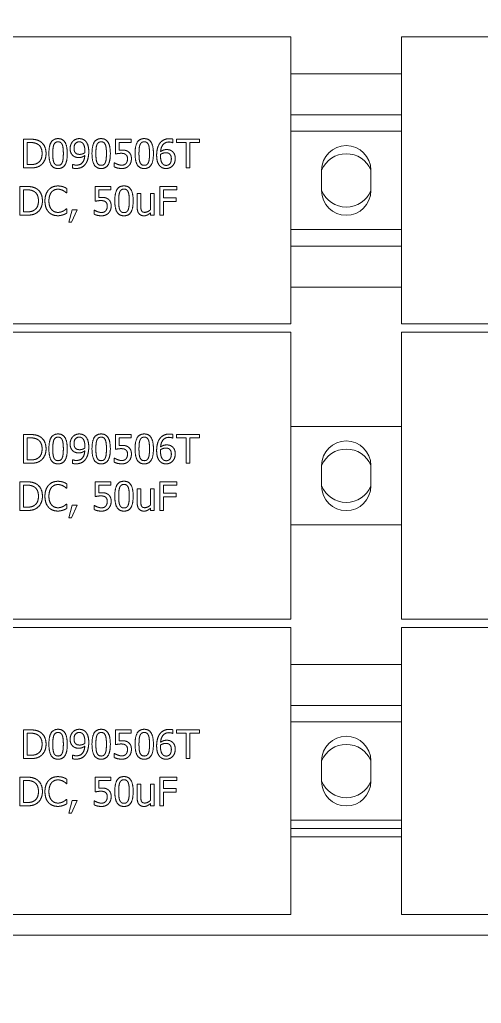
# Model space of a CAD drawing. Header units: millimetres. Extents: x 0 to 5940, y 0 to 4200.
# Drawn here: x 3356.8 to 3413.1, y 2965.2 to 3085.1 of the extents above; entities that cross this region are included whole.
import ezdxf

# ---------------------------------------------------------------- set-up
doc = ezdxf.new("R2010")
doc.units = ezdxf.units.MM
doc.header["$LTSCALE"] = 10
doc.layers.add('가시적인 것(ISO)', color=3, linetype='Continuous', lineweight=5, true_color=0x00ff00)
doc.layers.add('해치(ISO)', color=7, linetype='Continuous', lineweight=5)

msp = doc.modelspace()

# ---------------------------------------------------------------- hatches: boundary and pattern name
at = {"layer": '해치(ISO)'}
h = msp.add_hatch(dxfattribs=at)
h.set_pattern_fill('ANSI31', color=256, scale=254, angle=75.00018, style=0)
h.set_pattern_definition([(120.0002, (0, 0), (-27.49626, -15.87508), [])])
edge = h.paths.add_edge_path()
edge.add_line((3698.305, 3517.714), (3725.805, 3517.714))
edge.add_ellipse((3725.805, 3513.214), major_axis=(0, 4.5), ratio=1, start_angle=270, end_angle=360, ccw=False)
edge.add_line((3730.305, 3513.214), (3730.305, 3485.714))
edge.add_ellipse((3733.305, 3485.714), major_axis=(-3, 0), ratio=1, start_angle=0, end_angle=90)
edge.add_line((3733.305, 3482.714), (3735.305, 3482.714))
edge.add_line((3735.305, 3482.714), (3735.305, 3522.714))
edge.add_line((3735.305, 3522.714), (3695.305, 3522.714))
edge.add_line((3695.305, 3522.714), (3695.305, 3520.714))
edge.add_ellipse((3698.305, 3520.714), major_axis=(-3, 0), ratio=1, start_angle=0, end_angle=90)
edge = h.paths.add_edge_path()
edge.add_line((2939.905, 3482.714), (2941.905, 3482.714))
edge.add_ellipse((2941.905, 3485.714), major_axis=(0, -3), ratio=1, start_angle=0, end_angle=90)
edge.add_line((2944.905, 3485.714), (2944.905, 3513.214))
edge.add_ellipse((2949.405, 3513.214), major_axis=(-4.5, 0), ratio=1, start_angle=270, end_angle=360, ccw=False)
edge.add_line((2949.405, 3517.714), (2976.905, 3517.714))
edge.add_ellipse((2976.905, 3520.714), major_axis=(0, -3), ratio=1, start_angle=0, end_angle=90)
edge.add_line((2979.905, 3520.714), (2979.905, 3522.714))
edge.add_line((2979.905, 3522.714), (2939.905, 3522.714))
edge.add_line((2939.905, 3522.714), (2939.905, 3482.714))
edge = h.paths.add_edge_path()
edge.add_line((2939.905, 2817.314), (2939.905, 2777.314))
edge.add_line((2939.905, 2777.314), (2979.905, 2777.314))
edge.add_line((2979.905, 2777.314), (2979.905, 2779.314))
edge.add_ellipse((2976.905, 2779.314), major_axis=(3, 0), ratio=1, start_angle=0, end_angle=90)
edge.add_line((2976.905, 2782.314), (2949.143, 2782.314))
edge.add_ellipse((2949.143, 2786.814), major_axis=(0, -4.5), ratio=1, start_angle=269.50889, end_angle=360, ccw=False)
edge.add_line((2944.644, 2786.853), (2944.879, 2814.289))
edge.add_ellipse((2941.879, 2814.314), major_axis=(3, -0.026), ratio=1, start_angle=0, end_angle=90.49111)
edge.add_line((2941.879, 2817.314), (2939.905, 2817.314))
edge = h.paths.add_edge_path()
edge.add_line((3730.331, 2814.289), (3730.566, 2786.853))
edge.add_ellipse((3726.066, 2786.814), major_axis=(4.5, 0.039), ratio=1, start_angle=269.50889, end_angle=360, ccw=False)
edge.add_line((3726.066, 2782.314), (3698.305, 2782.314))
edge.add_ellipse((3698.305, 2779.314), major_axis=(0, 3), ratio=1, start_angle=0, end_angle=90)
edge.add_line((3695.305, 2779.314), (3695.305, 2777.314))
edge.add_line((3695.305, 2777.314), (3735.305, 2777.314))
edge.add_line((3735.305, 2777.314), (3735.305, 2817.314))
edge.add_line((3735.305, 2817.314), (3733.331, 2817.314))
edge.add_ellipse((3733.331, 2814.314), major_axis=(0, 3), ratio=1, start_angle=0, end_angle=90.49111)

# ---------------------------------------------------------------- linework, layer by layer
at = {"layer": '가시적인 것(ISO)'}
for p, q in [((3389.855, 3083.014), (3332.355, 3083.014)), ((3389.855, 3048.014), (3389.855, 3083.014)), ((3460.855, 3083.014), (3403.355, 3083.014)), ((3403.355, 3083.014), (3403.355, 3048.014)), ((3389.855, 3078.514), (3403.355, 3078.514)), ((3389.855, 3073.514), (3403.355, 3073.514)), ((3389.855, 3071.514), (3403.355, 3071.514)), ((3357.248, 3070.536), (3358.045, 3070.536)), ((3357.248, 3067.036), (3357.248, 3070.536)), ((3358.068, 3070.133), (3357.713, 3070.133)), ((3357.713, 3070.133), (3357.713, 3067.439)), ((3368.474, 3070.536), (3370.394, 3070.536)), ((3368.474, 3068.732), (3368.474, 3070.536)), ((3368.925, 3070.125), (3368.925, 3069.192)), ((3370.394, 3070.125), (3368.925, 3070.125)), ((3370.394, 3070.536), (3370.394, 3070.125)), ((3375.454, 3070.102), (3375.435, 3070.102)), ((3375.454, 3070.553), (3375.454, 3070.102)), ((3375.914, 3070.536), (3378.727, 3070.536)), ((3375.914, 3070.122), (3375.914, 3070.536)), ((3377.088, 3070.122), (3375.914, 3070.122)), ((3377.088, 3067.036), (3377.088, 3070.122)), ((3377.553, 3070.122), (3377.553, 3067.036)), ((3378.727, 3070.122), (3377.553, 3070.122)), ((3378.727, 3070.536), (3378.727, 3070.122)), ((3357.713, 3067.439), (3358.068, 3067.439)), ((3363.247, 3067.467), (3363.27, 3067.467)), ((3363.247, 3067.016), (3363.247, 3067.467)), ((3368.33, 3067.657), (3368.364, 3067.657)), ((3368.33, 3067.161), (3368.33, 3067.657)), ((3358.054, 3067.036), (3357.248, 3067.036)), ((3377.553, 3067.036), (3377.088, 3067.036)), ((3393.605, 3064.264), (3393.605, 3066.764)), ((3399.605, 3066.764), (3399.605, 3064.264)), ((3356.806, 3064.774), (3357.603, 3064.774)), ((3356.806, 3061.274), (3356.806, 3064.774)), ((3366.004, 3064.774), (3367.924, 3064.774)), ((3366.004, 3062.97), (3366.004, 3064.774)), ((3367.924, 3064.774), (3367.924, 3064.362)), ((3373.858, 3064.774), (3375.951, 3064.774)), ((3373.858, 3061.274), (3373.858, 3064.774)), ((3375.951, 3064.774), (3375.951, 3064.359)), ((3357.625, 3064.371), (3357.271, 3064.371)), ((3357.271, 3064.371), (3357.271, 3061.676)), ((3362.526, 3063.979), (3362.49, 3063.979)), ((3362.526, 3064.541), (3362.526, 3063.979)), ((3366.455, 3064.362), (3366.455, 3063.429)), ((3367.924, 3064.362), (3366.455, 3064.362)), ((3371.12, 3063.9), (3371.563, 3063.9)), ((3371.12, 3062.195), (3371.12, 3063.9)), ((3371.563, 3063.9), (3371.563, 3062.402)), ((3372.74, 3063.9), (3373.182, 3063.9)), ((3372.74, 3061.937), (3372.74, 3063.9)), ((3373.182, 3063.9), (3373.182, 3061.274)), ((3374.323, 3064.359), (3374.323, 3063.372)), ((3375.951, 3064.359), (3374.323, 3064.359)), ((3374.323, 3063.372), (3375.883, 3063.372)), ((3374.323, 3062.958), (3374.323, 3061.274)), ((3375.883, 3062.958), (3374.323, 3062.958)), ((3375.883, 3063.372), (3375.883, 3062.958)), ((3357.611, 3061.274), (3356.806, 3061.274)), ((3357.271, 3061.676), (3357.625, 3061.676)), ((3362.492, 3062.068), (3362.526, 3062.068)), ((3362.526, 3062.068), (3362.526, 3061.512)), ((3362.779, 3060.403), (3363.193, 3061.943)), ((3363.78, 3061.943), (3363.122, 3060.403)), ((3363.193, 3061.943), (3363.78, 3061.943)), ((3365.859, 3061.895), (3365.893, 3061.895)), ((3365.859, 3061.398), (3365.859, 3061.895)), ((3372.74, 3061.274), (3372.74, 3061.563)), ((3373.182, 3061.274), (3372.74, 3061.274)), ((3374.323, 3061.274), (3373.858, 3061.274)), ((3363.122, 3060.403), (3362.779, 3060.403)), ((3403.355, 3059.514), (3389.855, 3059.514)), ((3403.355, 3057.514), (3389.855, 3057.514)), ((3403.355, 3052.514), (3389.855, 3052.514)), ((3332.355, 3048.014), (3389.855, 3048.014)), ((3403.355, 3048.014), (3460.855, 3048.014)), ((3389.855, 3047.014), (3332.355, 3047.014)), ((3389.855, 3012.014), (3389.855, 3047.014)), ((3460.855, 3047.014), (3403.355, 3047.014)), ((3403.355, 3047.014), (3403.355, 3012.014)), ((3389.855, 3035.514), (3403.355, 3035.514)), ((3357.248, 3034.536), (3358.045, 3034.536)), ((3357.248, 3031.036), (3357.248, 3034.536)), ((3358.068, 3034.133), (3357.713, 3034.133)), ((3357.713, 3034.133), (3357.713, 3031.439)), ((3368.474, 3034.536), (3370.394, 3034.536)), ((3368.474, 3032.732), (3368.474, 3034.536)), ((3368.925, 3034.125), (3368.925, 3033.192)), ((3370.394, 3034.125), (3368.925, 3034.125)), ((3370.394, 3034.536), (3370.394, 3034.125)), ((3375.454, 3034.102), (3375.435, 3034.102)), ((3375.454, 3034.553), (3375.454, 3034.102)), ((3375.914, 3034.536), (3378.727, 3034.536)), ((3375.914, 3034.122), (3375.914, 3034.536)), ((3377.088, 3034.122), (3375.914, 3034.122)), ((3377.088, 3031.036), (3377.088, 3034.122)), ((3377.553, 3034.122), (3377.553, 3031.036)), ((3378.727, 3034.122), (3377.553, 3034.122)), ((3378.727, 3034.536), (3378.727, 3034.122)), ((3357.713, 3031.439), (3358.068, 3031.439)), ((3363.247, 3031.467), (3363.27, 3031.467)), ((3363.247, 3031.016), (3363.247, 3031.467)), ((3368.33, 3031.657), (3368.364, 3031.657)), ((3368.33, 3031.161), (3368.33, 3031.657)), ((3358.054, 3031.036), (3357.248, 3031.036)), ((3377.553, 3031.036), (3377.088, 3031.036)), ((3393.605, 3028.264), (3393.605, 3030.764)), ((3399.605, 3030.764), (3399.605, 3028.264)), ((3356.806, 3028.774), (3357.603, 3028.774)), ((3356.806, 3025.274), (3356.806, 3028.774)), ((3366.004, 3028.774), (3367.924, 3028.774)), ((3366.004, 3026.97), (3366.004, 3028.774)), ((3367.924, 3028.774), (3367.924, 3028.362)), ((3373.858, 3028.774), (3375.951, 3028.774)), ((3373.858, 3025.274), (3373.858, 3028.774)), ((3375.951, 3028.774), (3375.951, 3028.359)), ((3357.625, 3028.371), (3357.271, 3028.371)), ((3357.271, 3028.371), (3357.271, 3025.676)), ((3362.526, 3027.979), (3362.49, 3027.979)), ((3362.526, 3028.541), (3362.526, 3027.979)), ((3366.455, 3028.362), (3366.455, 3027.429)), ((3367.924, 3028.362), (3366.455, 3028.362)), ((3371.12, 3027.9), (3371.563, 3027.9)), ((3371.12, 3026.195), (3371.12, 3027.9)), ((3371.563, 3027.9), (3371.563, 3026.402)), ((3372.74, 3027.9), (3373.182, 3027.9)), ((3372.74, 3025.937), (3372.74, 3027.9)), ((3373.182, 3027.9), (3373.182, 3025.274)), ((3374.323, 3028.359), (3374.323, 3027.372)), ((3375.951, 3028.359), (3374.323, 3028.359)), ((3374.323, 3027.372), (3375.883, 3027.372)), ((3374.323, 3026.958), (3374.323, 3025.274)), ((3375.883, 3026.958), (3374.323, 3026.958)), ((3375.883, 3027.372), (3375.883, 3026.958)), ((3357.611, 3025.274), (3356.806, 3025.274)), ((3357.271, 3025.676), (3357.625, 3025.676)), ((3362.492, 3026.068), (3362.526, 3026.068)), ((3362.526, 3026.068), (3362.526, 3025.512)), ((3362.779, 3024.403), (3363.193, 3025.943)), ((3363.78, 3025.943), (3363.122, 3024.403)), ((3363.193, 3025.943), (3363.78, 3025.943)), ((3365.859, 3025.895), (3365.893, 3025.895)), ((3365.859, 3025.398), (3365.859, 3025.895)), ((3372.74, 3025.274), (3372.74, 3025.563)), ((3373.182, 3025.274), (3372.74, 3025.274)), ((3374.323, 3025.274), (3373.858, 3025.274)), ((3363.122, 3024.403), (3362.779, 3024.403)), ((3403.355, 3023.514), (3389.855, 3023.514)), ((3332.355, 3012.014), (3389.855, 3012.014)), ((3403.355, 3012.014), (3460.855, 3012.014)), ((3389.855, 3011.014), (3332.355, 3011.014)), ((3389.855, 2976.014), (3389.855, 3011.014)), ((3460.855, 3011.014), (3403.355, 3011.014)), ((3403.355, 3011.014), (3403.355, 2976.014)), ((3389.855, 3006.514), (3403.355, 3006.514)), ((3389.855, 3001.514), (3403.355, 3001.514)), ((3389.855, 2999.514), (3403.355, 2999.514)), ((3357.248, 2998.536), (3358.045, 2998.536)), ((3357.248, 2995.036), (3357.248, 2998.536)), ((3358.068, 2998.133), (3357.713, 2998.133)), ((3357.713, 2998.133), (3357.713, 2995.439)), ((3368.474, 2998.536), (3370.394, 2998.536)), ((3368.474, 2996.732), (3368.474, 2998.536)), ((3368.925, 2998.125), (3368.925, 2997.192)), ((3370.394, 2998.125), (3368.925, 2998.125)), ((3370.394, 2998.536), (3370.394, 2998.125)), ((3375.454, 2998.102), (3375.435, 2998.102)), ((3375.454, 2998.553), (3375.454, 2998.102)), ((3375.914, 2998.536), (3378.727, 2998.536)), ((3375.914, 2998.122), (3375.914, 2998.536)), ((3377.088, 2998.122), (3375.914, 2998.122)), ((3377.088, 2995.036), (3377.088, 2998.122)), ((3377.553, 2998.122), (3377.553, 2995.036)), ((3378.727, 2998.122), (3377.553, 2998.122)), ((3378.727, 2998.536), (3378.727, 2998.122)), ((3357.713, 2995.439), (3358.068, 2995.439)), ((3363.247, 2995.467), (3363.27, 2995.467)), ((3363.247, 2995.016), (3363.247, 2995.467)), ((3368.33, 2995.657), (3368.364, 2995.657)), ((3368.33, 2995.161), (3368.33, 2995.657)), ((3358.054, 2995.036), (3357.248, 2995.036)), ((3377.553, 2995.036), (3377.088, 2995.036)), ((3393.605, 2992.264), (3393.605, 2994.764)), ((3399.605, 2994.764), (3399.605, 2992.264)), ((3356.806, 2992.774), (3357.603, 2992.774)), ((3356.806, 2989.274), (3356.806, 2992.774)), ((3366.004, 2992.774), (3367.924, 2992.774)), ((3366.004, 2990.97), (3366.004, 2992.774)), ((3367.924, 2992.774), (3367.924, 2992.362)), ((3373.858, 2992.774), (3375.951, 2992.774)), ((3373.858, 2989.274), (3373.858, 2992.774)), ((3375.951, 2992.774), (3375.951, 2992.359)), ((3357.625, 2992.371), (3357.271, 2992.371)), ((3357.271, 2992.371), (3357.271, 2989.676)), ((3362.526, 2991.979), (3362.49, 2991.979)), ((3362.526, 2992.541), (3362.526, 2991.979)), ((3366.455, 2992.362), (3366.455, 2991.429)), ((3367.924, 2992.362), (3366.455, 2992.362)), ((3371.12, 2991.9), (3371.563, 2991.9)), ((3371.12, 2990.195), (3371.12, 2991.9)), ((3371.563, 2991.9), (3371.563, 2990.402)), ((3372.74, 2991.9), (3373.182, 2991.9)), ((3372.74, 2989.937), (3372.74, 2991.9)), ((3373.182, 2991.9), (3373.182, 2989.274)), ((3374.323, 2992.359), (3374.323, 2991.372)), ((3375.951, 2992.359), (3374.323, 2992.359)), ((3374.323, 2991.372), (3375.883, 2991.372)), ((3374.323, 2990.958), (3374.323, 2989.274)), ((3375.883, 2990.958), (3374.323, 2990.958)), ((3375.883, 2991.372), (3375.883, 2990.958)), ((3357.611, 2989.274), (3356.806, 2989.274)), ((3357.271, 2989.676), (3357.625, 2989.676)), ((3362.492, 2990.068), (3362.526, 2990.068)), ((3362.526, 2990.068), (3362.526, 2989.512)), ((3362.779, 2988.403), (3363.193, 2989.943)), ((3363.78, 2989.943), (3363.122, 2988.403)), ((3363.193, 2989.943), (3363.78, 2989.943)), ((3365.859, 2989.895), (3365.893, 2989.895)), ((3365.859, 2989.398), (3365.859, 2989.895)), ((3372.74, 2989.274), (3372.74, 2989.563)), ((3373.182, 2989.274), (3372.74, 2989.274)), ((3374.323, 2989.274), (3373.858, 2989.274)), ((3363.122, 2988.403), (3362.779, 2988.403)), ((3403.355, 2987.514), (3389.855, 2987.514)), ((3403.355, 2986.514), (3389.855, 2986.514)), ((3403.355, 2985.514), (3389.855, 2985.514)), ((3332.355, 2976.014), (3389.855, 2976.014)), ((3403.355, 2976.014), (3460.855, 2976.014)), ((3143.105, 2973.514), (3508.105, 2973.514))]:
    msp.add_line(p, q, dxfattribs=at)
for centre, radius, start, end in [((3396.605, 3066.764), 3, 0, 180), ((3396.605, 3065.514), 3.25, 22.61986, 157.38014), ((3396.605, 3065.514), 3.25, 202.61986, 337.38014), ((3396.605, 3064.264), 3, 180, 0), ((3396.605, 3030.764), 3, 0, 180), ((3396.605, 3029.514), 3.25, 22.61986, 157.38014), ((3396.605, 3029.514), 3.25, 202.61986, 337.38014), ((3396.605, 3028.264), 3, 180, 0), ((3396.605, 2994.764), 3, 0, 180), ((3396.605, 2993.514), 3.25, 22.61986, 157.38014), ((3396.605, 2993.514), 3.25, 202.61986, 337.38014), ((3396.605, 2992.264), 3, 180, 0)]:
    msp.add_arc(centre, radius, start, end, dxfattribs=at)
for points in [[(3358.045, 3070.536), (3358.539, 3070.536), (3359.1, 3070.389), (3359.299, 3070.258)], [(3358.992, 3069.924), (3358.805, 3070.034), (3358.383, 3070.133), (3358.068, 3070.133)], [(3359.523, 3068.789), (3359.523, 3069.192), (3359.256, 3069.762), (3358.992, 3069.924)], [(3359.299, 3070.258), (3359.636, 3070.034), (3360.008, 3069.294), (3360.008, 3068.783)], [(3360.354, 3068.783), (3360.354, 3069.731), (3360.901, 3070.607), (3361.474, 3070.607)], [(3360.952, 3069.85), (3360.881, 3069.671), (3360.83, 3069.127), (3360.83, 3068.783)], [(3361.474, 3070.219), (3361.279, 3070.219), (3361.026, 3070.034), (3360.952, 3069.85)], [(3361.474, 3070.607), (3362.05, 3070.607), (3362.592, 3069.699), (3362.592, 3068.786)], [(3361.988, 3069.855), (3361.917, 3070.034), (3361.67, 3070.219), (3361.474, 3070.219)], [(3362.115, 3068.786), (3362.115, 3069.146), (3362.058, 3069.677), (3361.988, 3069.855)], [(3362.943, 3069.399), (3362.943, 3069.668), (3363.119, 3070.116), (3363.272, 3070.278)], [(3363.272, 3070.278), (3363.417, 3070.434), (3363.84, 3070.607), (3364.055, 3070.607)], [(3364.052, 3070.224), (3363.763, 3070.224), (3363.42, 3069.81), (3363.42, 3069.419)], [(3364.492, 3070.026), (3364.39, 3070.139), (3364.177, 3070.224), (3364.052, 3070.224)], [(3364.055, 3070.607), (3364.296, 3070.607), (3364.688, 3070.445), (3364.832, 3070.292)], [(3364.739, 3069.101), (3364.739, 3069.456), (3364.608, 3069.904), (3364.492, 3070.026)], [(3364.832, 3070.292), (3365.014, 3070.099), (3365.212, 3069.475), (3365.212, 3068.996)], [(3365.607, 3068.783), (3365.607, 3069.731), (3366.154, 3070.607), (3366.727, 3070.607)], [(3366.205, 3069.85), (3366.134, 3069.671), (3366.083, 3069.127), (3366.083, 3068.783)], [(3366.727, 3070.219), (3366.531, 3070.219), (3366.279, 3070.034), (3366.205, 3069.85)], [(3366.727, 3070.607), (3367.303, 3070.607), (3367.845, 3069.699), (3367.845, 3068.786)], [(3367.24, 3069.855), (3367.17, 3070.034), (3366.923, 3070.219), (3366.727, 3070.219)], [(3367.368, 3068.786), (3367.368, 3069.146), (3367.311, 3069.677), (3367.24, 3069.855)], [(3370.86, 3068.783), (3370.86, 3069.731), (3371.407, 3070.607), (3371.98, 3070.607)], [(3371.458, 3069.85), (3371.387, 3069.671), (3371.336, 3069.127), (3371.336, 3068.783)], [(3371.98, 3070.219), (3371.784, 3070.219), (3371.532, 3070.034), (3371.458, 3069.85)], [(3371.98, 3070.607), (3372.556, 3070.607), (3373.097, 3069.699), (3373.097, 3068.786)], [(3372.493, 3069.855), (3372.422, 3070.034), (3372.176, 3070.219), (3371.98, 3070.219)], [(3372.621, 3068.786), (3372.621, 3069.146), (3372.564, 3069.677), (3372.493, 3069.855)], [(3373.489, 3068.573), (3373.489, 3069.03), (3373.676, 3069.765), (3373.872, 3070.037)], [(3373.872, 3070.037), (3374.062, 3070.304), (3374.663, 3070.601), (3375.057, 3070.601)], [(3374.995, 3070.196), (3374.558, 3070.196), (3374.022, 3069.606), (3373.971, 3069.027)], [(3375.435, 3070.102), (3375.369, 3070.136), (3375.131, 3070.196), (3374.995, 3070.196)], [(3375.057, 3070.601), (3375.174, 3070.601), (3375.378, 3070.579), (3375.454, 3070.553)], [(3359.035, 3067.671), (3359.279, 3067.836), (3359.523, 3068.381), (3359.523, 3068.789)], [(3360.008, 3068.783), (3360.008, 3068.304), (3359.619, 3067.533), (3359.293, 3067.317)], [(3361.474, 3066.962), (3360.896, 3066.962), (3360.354, 3067.862), (3360.354, 3068.783)], [(3360.83, 3068.783), (3360.83, 3068.415), (3360.876, 3067.921), (3360.949, 3067.728)], [(3362.592, 3068.786), (3362.592, 3067.845), (3362.044, 3066.962), (3361.474, 3066.962)], [(3361.99, 3067.72), (3362.058, 3067.893), (3362.115, 3068.426), (3362.115, 3068.786)], [(3363.323, 3068.505), (3363.136, 3068.65), (3362.943, 3069.09), (3362.943, 3069.399)], [(3363.999, 3068.298), (3363.806, 3068.298), (3363.485, 3068.383), (3363.323, 3068.505)], [(3363.42, 3069.419), (3363.42, 3069.197), (3363.533, 3068.911), (3363.658, 3068.809)], [(3363.658, 3068.809), (3363.749, 3068.735), (3363.973, 3068.687), (3364.103, 3068.687)], [(3363.706, 3067.374), (3364.166, 3067.374), (3364.691, 3067.981), (3364.727, 3068.542)], [(3364.727, 3068.542), (3364.54, 3068.415), (3364.2, 3068.298), (3363.999, 3068.298)], [(3364.103, 3068.687), (3364.254, 3068.687), (3364.6, 3068.792), (3364.73, 3068.88)], [(3364.73, 3068.88), (3364.733, 3068.914), (3364.739, 3069.03), (3364.739, 3069.101)], [(3365.212, 3068.996), (3365.212, 3068.562), (3365.017, 3067.785), (3364.827, 3067.527)], [(3366.727, 3066.962), (3366.148, 3066.962), (3365.607, 3067.862), (3365.607, 3068.783)], [(3366.083, 3068.783), (3366.083, 3068.415), (3366.129, 3067.921), (3366.202, 3067.728)], [(3367.845, 3068.786), (3367.845, 3067.845), (3367.297, 3066.962), (3366.727, 3066.962)], [(3367.243, 3067.72), (3367.311, 3067.893), (3367.368, 3068.426), (3367.368, 3068.786)], [(3369.166, 3068.817), (3368.973, 3068.817), (3368.59, 3068.758), (3368.474, 3068.732)], [(3368.925, 3069.192), (3369.01, 3069.203), (3369.175, 3069.212), (3369.243, 3069.212)], [(3369.739, 3068.656), (3369.64, 3068.744), (3369.345, 3068.817), (3369.166, 3068.817)], [(3369.243, 3069.212), (3369.512, 3069.212), (3369.884, 3069.124), (3370.054, 3068.993)], [(3369.938, 3068.151), (3369.938, 3068.338), (3369.836, 3068.576), (3369.739, 3068.656)], [(3370.054, 3068.993), (3370.227, 3068.863), (3370.414, 3068.466), (3370.414, 3068.148)], [(3371.98, 3066.962), (3371.401, 3066.962), (3370.86, 3067.862), (3370.86, 3068.783)], [(3371.336, 3068.783), (3371.336, 3068.415), (3371.381, 3067.921), (3371.455, 3067.728)], [(3373.097, 3068.786), (3373.097, 3067.845), (3372.55, 3066.962), (3371.98, 3066.962)], [(3372.496, 3067.72), (3372.564, 3067.893), (3372.621, 3068.426), (3372.621, 3068.786)], [(3373.875, 3067.28), (3373.693, 3067.47), (3373.489, 3068.108), (3373.489, 3068.573)], [(3373.971, 3068.69), (3373.968, 3068.639), (3373.962, 3068.542), (3373.962, 3068.469)], [(3373.962, 3068.469), (3373.962, 3068.105), (3374.104, 3067.66), (3374.212, 3067.544)], [(3373.971, 3069.027), (3374.138, 3069.144), (3374.49, 3069.271), (3374.7, 3069.271)], [(3374.595, 3068.883), (3374.43, 3068.883), (3374.121, 3068.783), (3373.971, 3068.69)], [(3375.043, 3068.761), (3374.949, 3068.834), (3374.717, 3068.883), (3374.595, 3068.883)], [(3374.7, 3069.271), (3374.904, 3069.271), (3375.21, 3069.189), (3375.378, 3069.064)], [(3375.281, 3068.151), (3375.281, 3068.366), (3375.168, 3068.659), (3375.043, 3068.761)], [(3375.378, 3069.064), (3375.571, 3068.919), (3375.758, 3068.471), (3375.758, 3068.171)], [(3359.293, 3067.317), (3359.026, 3067.15), (3358.479, 3067.036), (3358.054, 3067.036)], [(3358.068, 3067.439), (3358.377, 3067.439), (3358.845, 3067.538), (3359.035, 3067.671)], [(3360.949, 3067.728), (3361.018, 3067.547), (3361.27, 3067.351), (3361.474, 3067.351)], [(3361.474, 3067.351), (3361.667, 3067.351), (3361.92, 3067.535), (3361.99, 3067.72)], [(3363.27, 3067.467), (3363.329, 3067.433), (3363.579, 3067.374), (3363.706, 3067.374)], [(3364.827, 3067.527), (3364.625, 3067.255), (3364.058, 3066.968), (3363.644, 3066.968)], [(3366.202, 3067.728), (3366.27, 3067.547), (3366.523, 3067.351), (3366.727, 3067.351)], [(3366.727, 3067.351), (3366.92, 3067.351), (3367.172, 3067.535), (3367.243, 3067.72)], [(3369.246, 3066.962), (3368.996, 3066.962), (3368.508, 3067.073), (3368.33, 3067.161)], [(3368.364, 3067.657), (3368.417, 3067.618), (3368.619, 3067.516), (3368.741, 3067.47)], [(3368.741, 3067.47), (3368.88, 3067.422), (3369.11, 3067.368), (3369.254, 3067.368)], [(3370.105, 3067.306), (3369.958, 3067.147), (3369.518, 3066.962), (3369.246, 3066.962)], [(3369.254, 3067.368), (3369.396, 3067.368), (3369.663, 3067.47), (3369.759, 3067.581)], [(3369.759, 3067.581), (3369.847, 3067.686), (3369.938, 3067.964), (3369.938, 3068.151)], [(3370.414, 3068.148), (3370.414, 3067.896), (3370.253, 3067.464), (3370.105, 3067.306)], [(3371.455, 3067.728), (3371.523, 3067.547), (3371.776, 3067.351), (3371.98, 3067.351)], [(3371.98, 3067.351), (3372.173, 3067.351), (3372.425, 3067.535), (3372.496, 3067.72)], [(3374.646, 3066.962), (3374.411, 3066.962), (3374.022, 3067.121), (3373.875, 3067.28)], [(3374.212, 3067.544), (3374.311, 3067.433), (3374.527, 3067.345), (3374.649, 3067.345)], [(3375.429, 3067.291), (3375.273, 3067.13), (3374.881, 3066.962), (3374.646, 3066.962)], [(3374.649, 3067.345), (3374.932, 3067.345), (3375.281, 3067.748), (3375.281, 3068.151)], [(3375.758, 3068.171), (3375.758, 3067.901), (3375.579, 3067.445), (3375.429, 3067.291)], [(3363.644, 3066.968), (3363.55, 3066.968), (3363.338, 3066.988), (3363.247, 3067.016)], [(3357.603, 3064.774), (3358.096, 3064.774), (3358.658, 3064.626), (3358.856, 3064.496)], [(3360.308, 3064.354), (3360.518, 3064.589), (3361.091, 3064.836), (3361.446, 3064.836)], [(3361.446, 3064.836), (3361.622, 3064.836), (3361.931, 3064.785), (3362.061, 3064.745)], [(3362.061, 3064.745), (3362.175, 3064.708), (3362.41, 3064.603), (3362.526, 3064.541)], [(3368.389, 3063.021), (3368.389, 3063.968), (3368.937, 3064.844), (3369.509, 3064.844)], [(3369.509, 3064.844), (3370.085, 3064.844), (3370.627, 3063.937), (3370.627, 3063.024)], [(3358.55, 3064.161), (3358.363, 3064.271), (3357.94, 3064.371), (3357.625, 3064.371)], [(3359.08, 3063.026), (3359.08, 3063.429), (3358.814, 3063.999), (3358.55, 3064.161)], [(3358.856, 3064.496), (3359.194, 3064.271), (3359.565, 3063.531), (3359.565, 3063.021)], [(3359.872, 3063.021), (3359.872, 3063.46), (3360.096, 3064.113), (3360.308, 3064.354)], [(3360.669, 3064.079), (3360.521, 3063.9), (3360.357, 3063.358), (3360.357, 3063.021)], [(3361.443, 3064.439), (3361.219, 3064.439), (3360.819, 3064.254), (3360.669, 3064.079)], [(3362.095, 3064.271), (3361.962, 3064.345), (3361.647, 3064.439), (3361.443, 3064.439)], [(3362.49, 3063.979), (3362.427, 3064.036), (3362.234, 3064.195), (3362.095, 3064.271)], [(3368.988, 3064.087), (3368.917, 3063.908), (3368.866, 3063.364), (3368.866, 3063.021)], [(3369.509, 3064.456), (3369.314, 3064.456), (3369.061, 3064.271), (3368.988, 3064.087)], [(3370.023, 3064.093), (3369.952, 3064.271), (3369.705, 3064.456), (3369.509, 3064.456)], [(3370.15, 3063.024), (3370.15, 3063.384), (3370.094, 3063.914), (3370.023, 3064.093)], [(3358.593, 3061.909), (3358.836, 3062.073), (3359.08, 3062.618), (3359.08, 3063.026)], [(3359.565, 3063.021), (3359.565, 3062.541), (3359.177, 3061.77), (3358.851, 3061.554)], [(3360.311, 3061.671), (3360.101, 3061.897), (3359.872, 3062.578), (3359.872, 3063.021)], [(3360.357, 3063.021), (3360.357, 3062.66), (3360.53, 3062.141), (3360.68, 3061.963)], [(3366.696, 3063.055), (3366.503, 3063.055), (3366.12, 3062.995), (3366.004, 3062.97)], [(3366.455, 3063.429), (3366.54, 3063.44), (3366.704, 3063.449), (3366.772, 3063.449)], [(3367.269, 3062.893), (3367.17, 3062.981), (3366.875, 3063.055), (3366.696, 3063.055)], [(3366.772, 3063.449), (3367.042, 3063.449), (3367.413, 3063.361), (3367.584, 3063.231)], [(3367.467, 3062.388), (3367.467, 3062.575), (3367.365, 3062.814), (3367.269, 3062.893)], [(3367.289, 3061.818), (3367.377, 3061.923), (3367.467, 3062.201), (3367.467, 3062.388)], [(3367.584, 3063.231), (3367.757, 3063.1), (3367.944, 3062.703), (3367.944, 3062.385)], [(3367.944, 3062.385), (3367.944, 3062.133), (3367.782, 3061.702), (3367.635, 3061.543)], [(3369.509, 3061.2), (3368.931, 3061.2), (3368.389, 3062.099), (3368.389, 3063.021)], [(3368.866, 3063.021), (3368.866, 3062.652), (3368.911, 3062.158), (3368.985, 3061.966)], [(3370.627, 3063.024), (3370.627, 3062.082), (3370.08, 3061.2), (3369.509, 3061.2)], [(3370.026, 3061.957), (3370.094, 3062.13), (3370.15, 3062.663), (3370.15, 3063.024)], [(3371.563, 3062.402), (3371.563, 3062.192), (3371.594, 3061.917), (3371.648, 3061.815)], [(3358.851, 3061.554), (3358.584, 3061.387), (3358.037, 3061.274), (3357.611, 3061.274)], [(3357.625, 3061.676), (3357.934, 3061.676), (3358.402, 3061.776), (3358.593, 3061.909)], [(3361.437, 3061.211), (3361.097, 3061.211), (3360.521, 3061.441), (3360.311, 3061.671)], [(3360.68, 3061.963), (3360.828, 3061.79), (3361.222, 3061.614), (3361.443, 3061.614)], [(3362.061, 3061.313), (3361.908, 3061.262), (3361.647, 3061.211), (3361.437, 3061.211)], [(3361.443, 3061.614), (3361.644, 3061.614), (3361.988, 3061.713), (3362.121, 3061.787)], [(3362.526, 3061.512), (3362.41, 3061.458), (3362.206, 3061.359), (3362.061, 3061.313)], [(3362.121, 3061.787), (3362.249, 3061.861), (3362.439, 3062.014), (3362.492, 3062.068)], [(3366.775, 3061.2), (3366.526, 3061.2), (3366.038, 3061.31), (3365.859, 3061.398)], [(3365.893, 3061.895), (3365.947, 3061.855), (3366.148, 3061.753), (3366.27, 3061.707)], [(3366.27, 3061.707), (3366.409, 3061.659), (3366.639, 3061.605), (3366.784, 3061.605)], [(3367.635, 3061.543), (3367.487, 3061.384), (3367.048, 3061.2), (3366.775, 3061.2)], [(3366.784, 3061.605), (3366.926, 3061.605), (3367.192, 3061.707), (3367.289, 3061.818)], [(3368.985, 3061.966), (3369.053, 3061.784), (3369.305, 3061.588), (3369.509, 3061.588)], [(3369.509, 3061.588), (3369.702, 3061.588), (3369.955, 3061.773), (3370.026, 3061.957)], [(3371.359, 3061.435), (3371.245, 3061.557), (3371.12, 3061.929), (3371.12, 3062.195)], [(3371.943, 3061.2), (3371.773, 3061.2), (3371.469, 3061.313), (3371.359, 3061.435)], [(3371.648, 3061.815), (3371.702, 3061.713), (3371.886, 3061.62), (3372.059, 3061.62)], [(3372.74, 3061.563), (3372.536, 3061.384), (3372.17, 3061.2), (3371.943, 3061.2)], [(3372.059, 3061.62), (3372.221, 3061.62), (3372.587, 3061.804), (3372.74, 3061.937)], [(3358.045, 3034.536), (3358.539, 3034.536), (3359.1, 3034.389), (3359.299, 3034.258)], [(3358.992, 3033.924), (3358.805, 3034.034), (3358.383, 3034.133), (3358.068, 3034.133)], [(3359.523, 3032.789), (3359.523, 3033.192), (3359.256, 3033.762), (3358.992, 3033.924)], [(3359.299, 3034.258), (3359.636, 3034.034), (3360.008, 3033.294), (3360.008, 3032.783)], [(3360.354, 3032.783), (3360.354, 3033.731), (3360.901, 3034.607), (3361.474, 3034.607)], [(3360.952, 3033.85), (3360.881, 3033.671), (3360.83, 3033.127), (3360.83, 3032.783)], [(3361.474, 3034.219), (3361.279, 3034.219), (3361.026, 3034.034), (3360.952, 3033.85)], [(3361.474, 3034.607), (3362.05, 3034.607), (3362.592, 3033.699), (3362.592, 3032.786)], [(3361.988, 3033.855), (3361.917, 3034.034), (3361.67, 3034.219), (3361.474, 3034.219)], [(3362.115, 3032.786), (3362.115, 3033.146), (3362.058, 3033.677), (3361.988, 3033.855)], [(3362.943, 3033.399), (3362.943, 3033.668), (3363.119, 3034.116), (3363.272, 3034.278)], [(3363.272, 3034.278), (3363.417, 3034.434), (3363.84, 3034.607), (3364.055, 3034.607)], [(3364.052, 3034.224), (3363.763, 3034.224), (3363.42, 3033.81), (3363.42, 3033.419)], [(3364.492, 3034.026), (3364.39, 3034.139), (3364.177, 3034.224), (3364.052, 3034.224)], [(3364.055, 3034.607), (3364.296, 3034.607), (3364.688, 3034.445), (3364.832, 3034.292)], [(3364.739, 3033.101), (3364.739, 3033.456), (3364.608, 3033.904), (3364.492, 3034.026)], [(3364.832, 3034.292), (3365.014, 3034.099), (3365.212, 3033.475), (3365.212, 3032.996)], [(3365.607, 3032.783), (3365.607, 3033.731), (3366.154, 3034.607), (3366.727, 3034.607)], [(3366.205, 3033.85), (3366.134, 3033.671), (3366.083, 3033.127), (3366.083, 3032.783)], [(3366.727, 3034.219), (3366.531, 3034.219), (3366.279, 3034.034), (3366.205, 3033.85)], [(3366.727, 3034.607), (3367.303, 3034.607), (3367.845, 3033.699), (3367.845, 3032.786)], [(3367.24, 3033.855), (3367.17, 3034.034), (3366.923, 3034.219), (3366.727, 3034.219)], [(3367.368, 3032.786), (3367.368, 3033.146), (3367.311, 3033.677), (3367.24, 3033.855)], [(3370.86, 3032.783), (3370.86, 3033.731), (3371.407, 3034.607), (3371.98, 3034.607)], [(3371.458, 3033.85), (3371.387, 3033.671), (3371.336, 3033.127), (3371.336, 3032.783)], [(3371.98, 3034.219), (3371.784, 3034.219), (3371.532, 3034.034), (3371.458, 3033.85)], [(3371.98, 3034.607), (3372.556, 3034.607), (3373.097, 3033.699), (3373.097, 3032.786)], [(3372.493, 3033.855), (3372.422, 3034.034), (3372.176, 3034.219), (3371.98, 3034.219)], [(3372.621, 3032.786), (3372.621, 3033.146), (3372.564, 3033.677), (3372.493, 3033.855)], [(3373.489, 3032.573), (3373.489, 3033.03), (3373.676, 3033.765), (3373.872, 3034.037)], [(3373.872, 3034.037), (3374.062, 3034.304), (3374.663, 3034.601), (3375.057, 3034.601)], [(3374.995, 3034.196), (3374.558, 3034.196), (3374.022, 3033.606), (3373.971, 3033.027)], [(3375.435, 3034.102), (3375.369, 3034.136), (3375.131, 3034.196), (3374.995, 3034.196)], [(3375.057, 3034.601), (3375.174, 3034.601), (3375.378, 3034.579), (3375.454, 3034.553)], [(3359.035, 3031.671), (3359.279, 3031.836), (3359.523, 3032.381), (3359.523, 3032.789)], [(3360.008, 3032.783), (3360.008, 3032.304), (3359.619, 3031.533), (3359.293, 3031.317)], [(3361.474, 3030.962), (3360.896, 3030.962), (3360.354, 3031.862), (3360.354, 3032.783)], [(3360.83, 3032.783), (3360.83, 3032.415), (3360.876, 3031.921), (3360.949, 3031.728)], [(3362.592, 3032.786), (3362.592, 3031.845), (3362.044, 3030.962), (3361.474, 3030.962)], [(3361.99, 3031.72), (3362.058, 3031.893), (3362.115, 3032.426), (3362.115, 3032.786)], [(3363.323, 3032.505), (3363.136, 3032.65), (3362.943, 3033.09), (3362.943, 3033.399)], [(3363.999, 3032.298), (3363.806, 3032.298), (3363.485, 3032.383), (3363.323, 3032.505)], [(3363.42, 3033.419), (3363.42, 3033.197), (3363.533, 3032.911), (3363.658, 3032.809)], [(3363.658, 3032.809), (3363.749, 3032.735), (3363.973, 3032.687), (3364.103, 3032.687)], [(3363.706, 3031.374), (3364.166, 3031.374), (3364.691, 3031.981), (3364.727, 3032.542)], [(3364.727, 3032.542), (3364.54, 3032.415), (3364.2, 3032.298), (3363.999, 3032.298)], [(3364.103, 3032.687), (3364.254, 3032.687), (3364.6, 3032.792), (3364.73, 3032.88)], [(3364.73, 3032.88), (3364.733, 3032.914), (3364.739, 3033.03), (3364.739, 3033.101)], [(3365.212, 3032.996), (3365.212, 3032.562), (3365.017, 3031.785), (3364.827, 3031.527)], [(3366.727, 3030.962), (3366.148, 3030.962), (3365.607, 3031.862), (3365.607, 3032.783)], [(3366.083, 3032.783), (3366.083, 3032.415), (3366.129, 3031.921), (3366.202, 3031.728)], [(3367.845, 3032.786), (3367.845, 3031.845), (3367.297, 3030.962), (3366.727, 3030.962)], [(3367.243, 3031.72), (3367.311, 3031.893), (3367.368, 3032.426), (3367.368, 3032.786)], [(3369.166, 3032.817), (3368.973, 3032.817), (3368.59, 3032.758), (3368.474, 3032.732)], [(3368.925, 3033.192), (3369.01, 3033.203), (3369.175, 3033.212), (3369.243, 3033.212)], [(3369.739, 3032.656), (3369.64, 3032.744), (3369.345, 3032.817), (3369.166, 3032.817)], [(3369.243, 3033.212), (3369.512, 3033.212), (3369.884, 3033.124), (3370.054, 3032.993)], [(3369.938, 3032.151), (3369.938, 3032.338), (3369.836, 3032.576), (3369.739, 3032.656)], [(3370.054, 3032.993), (3370.227, 3032.863), (3370.414, 3032.466), (3370.414, 3032.148)], [(3371.98, 3030.962), (3371.401, 3030.962), (3370.86, 3031.862), (3370.86, 3032.783)], [(3371.336, 3032.783), (3371.336, 3032.415), (3371.381, 3031.921), (3371.455, 3031.728)], [(3373.097, 3032.786), (3373.097, 3031.845), (3372.55, 3030.962), (3371.98, 3030.962)], [(3372.496, 3031.72), (3372.564, 3031.893), (3372.621, 3032.426), (3372.621, 3032.786)], [(3373.875, 3031.28), (3373.693, 3031.47), (3373.489, 3032.108), (3373.489, 3032.573)], [(3373.971, 3032.69), (3373.968, 3032.639), (3373.962, 3032.542), (3373.962, 3032.469)], [(3373.962, 3032.469), (3373.962, 3032.105), (3374.104, 3031.66), (3374.212, 3031.544)], [(3373.971, 3033.027), (3374.138, 3033.144), (3374.49, 3033.271), (3374.7, 3033.271)], [(3374.595, 3032.883), (3374.43, 3032.883), (3374.121, 3032.783), (3373.971, 3032.69)], [(3375.043, 3032.761), (3374.949, 3032.834), (3374.717, 3032.883), (3374.595, 3032.883)], [(3374.7, 3033.271), (3374.904, 3033.271), (3375.21, 3033.189), (3375.378, 3033.064)], [(3375.281, 3032.151), (3375.281, 3032.366), (3375.168, 3032.659), (3375.043, 3032.761)], [(3375.378, 3033.064), (3375.571, 3032.919), (3375.758, 3032.471), (3375.758, 3032.171)], [(3359.293, 3031.317), (3359.026, 3031.15), (3358.479, 3031.036), (3358.054, 3031.036)], [(3358.068, 3031.439), (3358.377, 3031.439), (3358.845, 3031.538), (3359.035, 3031.671)], [(3360.949, 3031.728), (3361.018, 3031.547), (3361.27, 3031.351), (3361.474, 3031.351)], [(3361.474, 3031.351), (3361.667, 3031.351), (3361.92, 3031.535), (3361.99, 3031.72)], [(3363.27, 3031.467), (3363.329, 3031.433), (3363.579, 3031.374), (3363.706, 3031.374)], [(3364.827, 3031.527), (3364.625, 3031.255), (3364.058, 3030.968), (3363.644, 3030.968)], [(3366.202, 3031.728), (3366.27, 3031.547), (3366.523, 3031.351), (3366.727, 3031.351)], [(3366.727, 3031.351), (3366.92, 3031.351), (3367.172, 3031.535), (3367.243, 3031.72)], [(3369.246, 3030.962), (3368.996, 3030.962), (3368.508, 3031.073), (3368.33, 3031.161)], [(3368.364, 3031.657), (3368.417, 3031.618), (3368.619, 3031.516), (3368.741, 3031.47)], [(3368.741, 3031.47), (3368.88, 3031.422), (3369.11, 3031.368), (3369.254, 3031.368)], [(3370.105, 3031.306), (3369.958, 3031.147), (3369.518, 3030.962), (3369.246, 3030.962)], [(3369.254, 3031.368), (3369.396, 3031.368), (3369.663, 3031.47), (3369.759, 3031.581)], [(3369.759, 3031.581), (3369.847, 3031.686), (3369.938, 3031.964), (3369.938, 3032.151)], [(3370.414, 3032.148), (3370.414, 3031.896), (3370.253, 3031.464), (3370.105, 3031.306)], [(3371.455, 3031.728), (3371.523, 3031.547), (3371.776, 3031.351), (3371.98, 3031.351)], [(3371.98, 3031.351), (3372.173, 3031.351), (3372.425, 3031.535), (3372.496, 3031.72)], [(3374.646, 3030.962), (3374.411, 3030.962), (3374.022, 3031.121), (3373.875, 3031.28)], [(3374.212, 3031.544), (3374.311, 3031.433), (3374.527, 3031.345), (3374.649, 3031.345)], [(3375.429, 3031.291), (3375.273, 3031.13), (3374.881, 3030.962), (3374.646, 3030.962)], [(3374.649, 3031.345), (3374.932, 3031.345), (3375.281, 3031.748), (3375.281, 3032.151)], [(3375.758, 3032.171), (3375.758, 3031.901), (3375.579, 3031.445), (3375.429, 3031.291)], [(3363.644, 3030.968), (3363.55, 3030.968), (3363.338, 3030.988), (3363.247, 3031.016)], [(3357.603, 3028.774), (3358.096, 3028.774), (3358.658, 3028.626), (3358.856, 3028.496)], [(3360.308, 3028.354), (3360.518, 3028.589), (3361.091, 3028.836), (3361.446, 3028.836)], [(3361.446, 3028.836), (3361.622, 3028.836), (3361.931, 3028.785), (3362.061, 3028.745)], [(3362.061, 3028.745), (3362.175, 3028.708), (3362.41, 3028.603), (3362.526, 3028.541)], [(3368.389, 3027.021), (3368.389, 3027.968), (3368.937, 3028.844), (3369.509, 3028.844)], [(3369.509, 3028.844), (3370.085, 3028.844), (3370.627, 3027.937), (3370.627, 3027.024)], [(3358.55, 3028.161), (3358.363, 3028.271), (3357.94, 3028.371), (3357.625, 3028.371)], [(3359.08, 3027.026), (3359.08, 3027.429), (3358.814, 3027.999), (3358.55, 3028.161)], [(3358.856, 3028.496), (3359.194, 3028.271), (3359.565, 3027.531), (3359.565, 3027.021)], [(3359.872, 3027.021), (3359.872, 3027.46), (3360.096, 3028.113), (3360.308, 3028.354)], [(3360.669, 3028.079), (3360.521, 3027.9), (3360.357, 3027.358), (3360.357, 3027.021)], [(3361.443, 3028.439), (3361.219, 3028.439), (3360.819, 3028.254), (3360.669, 3028.079)], [(3362.095, 3028.271), (3361.962, 3028.345), (3361.647, 3028.439), (3361.443, 3028.439)], [(3362.49, 3027.979), (3362.427, 3028.036), (3362.234, 3028.195), (3362.095, 3028.271)], [(3368.988, 3028.087), (3368.917, 3027.908), (3368.866, 3027.364), (3368.866, 3027.021)], [(3369.509, 3028.456), (3369.314, 3028.456), (3369.061, 3028.271), (3368.988, 3028.087)], [(3370.023, 3028.093), (3369.952, 3028.271), (3369.705, 3028.456), (3369.509, 3028.456)], [(3370.15, 3027.024), (3370.15, 3027.384), (3370.094, 3027.914), (3370.023, 3028.093)], [(3358.593, 3025.909), (3358.836, 3026.073), (3359.08, 3026.618), (3359.08, 3027.026)], [(3359.565, 3027.021), (3359.565, 3026.541), (3359.177, 3025.77), (3358.851, 3025.554)], [(3360.311, 3025.671), (3360.101, 3025.897), (3359.872, 3026.578), (3359.872, 3027.021)], [(3360.357, 3027.021), (3360.357, 3026.66), (3360.53, 3026.141), (3360.68, 3025.963)], [(3366.696, 3027.055), (3366.503, 3027.055), (3366.12, 3026.995), (3366.004, 3026.97)], [(3366.455, 3027.429), (3366.54, 3027.44), (3366.704, 3027.449), (3366.772, 3027.449)], [(3367.269, 3026.893), (3367.17, 3026.981), (3366.875, 3027.055), (3366.696, 3027.055)], [(3366.772, 3027.449), (3367.042, 3027.449), (3367.413, 3027.361), (3367.584, 3027.231)], [(3367.467, 3026.388), (3367.467, 3026.575), (3367.365, 3026.814), (3367.269, 3026.893)], [(3367.289, 3025.818), (3367.377, 3025.923), (3367.467, 3026.201), (3367.467, 3026.388)], [(3367.584, 3027.231), (3367.757, 3027.1), (3367.944, 3026.703), (3367.944, 3026.385)], [(3367.944, 3026.385), (3367.944, 3026.133), (3367.782, 3025.702), (3367.635, 3025.543)], [(3369.509, 3025.2), (3368.931, 3025.2), (3368.389, 3026.099), (3368.389, 3027.021)], [(3368.866, 3027.021), (3368.866, 3026.652), (3368.911, 3026.158), (3368.985, 3025.966)], [(3370.627, 3027.024), (3370.627, 3026.082), (3370.08, 3025.2), (3369.509, 3025.2)], [(3370.026, 3025.957), (3370.094, 3026.13), (3370.15, 3026.663), (3370.15, 3027.024)], [(3371.563, 3026.402), (3371.563, 3026.192), (3371.594, 3025.917), (3371.648, 3025.815)], [(3358.851, 3025.554), (3358.584, 3025.387), (3358.037, 3025.274), (3357.611, 3025.274)], [(3357.625, 3025.676), (3357.934, 3025.676), (3358.402, 3025.776), (3358.593, 3025.909)], [(3361.437, 3025.211), (3361.097, 3025.211), (3360.521, 3025.441), (3360.311, 3025.671)], [(3360.68, 3025.963), (3360.828, 3025.79), (3361.222, 3025.614), (3361.443, 3025.614)], [(3362.061, 3025.313), (3361.908, 3025.262), (3361.647, 3025.211), (3361.437, 3025.211)], [(3361.443, 3025.614), (3361.644, 3025.614), (3361.988, 3025.713), (3362.121, 3025.787)], [(3362.526, 3025.512), (3362.41, 3025.458), (3362.206, 3025.359), (3362.061, 3025.313)], [(3362.121, 3025.787), (3362.249, 3025.861), (3362.439, 3026.014), (3362.492, 3026.068)], [(3366.775, 3025.2), (3366.526, 3025.2), (3366.038, 3025.31), (3365.859, 3025.398)], [(3365.893, 3025.895), (3365.947, 3025.855), (3366.148, 3025.753), (3366.27, 3025.707)], [(3366.27, 3025.707), (3366.409, 3025.659), (3366.639, 3025.605), (3366.784, 3025.605)], [(3367.635, 3025.543), (3367.487, 3025.384), (3367.048, 3025.2), (3366.775, 3025.2)], [(3366.784, 3025.605), (3366.926, 3025.605), (3367.192, 3025.707), (3367.289, 3025.818)], [(3368.985, 3025.966), (3369.053, 3025.784), (3369.305, 3025.588), (3369.509, 3025.588)], [(3369.509, 3025.588), (3369.702, 3025.588), (3369.955, 3025.773), (3370.026, 3025.957)], [(3371.359, 3025.435), (3371.245, 3025.557), (3371.12, 3025.929), (3371.12, 3026.195)], [(3371.943, 3025.2), (3371.773, 3025.2), (3371.469, 3025.313), (3371.359, 3025.435)], [(3371.648, 3025.815), (3371.702, 3025.713), (3371.886, 3025.62), (3372.059, 3025.62)], [(3372.74, 3025.563), (3372.536, 3025.384), (3372.17, 3025.2), (3371.943, 3025.2)], [(3372.059, 3025.62), (3372.221, 3025.62), (3372.587, 3025.804), (3372.74, 3025.937)], [(3358.045, 2998.536), (3358.539, 2998.536), (3359.1, 2998.389), (3359.299, 2998.258)], [(3358.992, 2997.924), (3358.805, 2998.034), (3358.383, 2998.133), (3358.068, 2998.133)], [(3359.523, 2996.789), (3359.523, 2997.192), (3359.256, 2997.762), (3358.992, 2997.924)], [(3359.299, 2998.258), (3359.636, 2998.034), (3360.008, 2997.294), (3360.008, 2996.783)], [(3360.354, 2996.783), (3360.354, 2997.731), (3360.901, 2998.607), (3361.474, 2998.607)], [(3360.952, 2997.85), (3360.881, 2997.671), (3360.83, 2997.127), (3360.83, 2996.783)], [(3361.474, 2998.219), (3361.279, 2998.219), (3361.026, 2998.034), (3360.952, 2997.85)], [(3361.474, 2998.607), (3362.05, 2998.607), (3362.592, 2997.699), (3362.592, 2996.786)], [(3361.988, 2997.855), (3361.917, 2998.034), (3361.67, 2998.219), (3361.474, 2998.219)], [(3362.115, 2996.786), (3362.115, 2997.146), (3362.058, 2997.677), (3361.988, 2997.855)], [(3362.943, 2997.399), (3362.943, 2997.668), (3363.119, 2998.116), (3363.272, 2998.278)], [(3363.272, 2998.278), (3363.417, 2998.434), (3363.84, 2998.607), (3364.055, 2998.607)], [(3364.052, 2998.224), (3363.763, 2998.224), (3363.42, 2997.81), (3363.42, 2997.419)], [(3364.492, 2998.026), (3364.39, 2998.139), (3364.177, 2998.224), (3364.052, 2998.224)], [(3364.055, 2998.607), (3364.296, 2998.607), (3364.688, 2998.445), (3364.832, 2998.292)], [(3364.739, 2997.101), (3364.739, 2997.456), (3364.608, 2997.904), (3364.492, 2998.026)], [(3364.832, 2998.292), (3365.014, 2998.099), (3365.212, 2997.475), (3365.212, 2996.996)], [(3365.607, 2996.783), (3365.607, 2997.731), (3366.154, 2998.607), (3366.727, 2998.607)], [(3366.205, 2997.85), (3366.134, 2997.671), (3366.083, 2997.127), (3366.083, 2996.783)], [(3366.727, 2998.219), (3366.531, 2998.219), (3366.279, 2998.034), (3366.205, 2997.85)], [(3366.727, 2998.607), (3367.303, 2998.607), (3367.845, 2997.699), (3367.845, 2996.786)], [(3367.24, 2997.855), (3367.17, 2998.034), (3366.923, 2998.219), (3366.727, 2998.219)], [(3367.368, 2996.786), (3367.368, 2997.146), (3367.311, 2997.677), (3367.24, 2997.855)], [(3370.86, 2996.783), (3370.86, 2997.731), (3371.407, 2998.607), (3371.98, 2998.607)], [(3371.458, 2997.85), (3371.387, 2997.671), (3371.336, 2997.127), (3371.336, 2996.783)], [(3371.98, 2998.219), (3371.784, 2998.219), (3371.532, 2998.034), (3371.458, 2997.85)], [(3371.98, 2998.607), (3372.556, 2998.607), (3373.097, 2997.699), (3373.097, 2996.786)], [(3372.493, 2997.855), (3372.422, 2998.034), (3372.176, 2998.219), (3371.98, 2998.219)], [(3372.621, 2996.786), (3372.621, 2997.146), (3372.564, 2997.677), (3372.493, 2997.855)], [(3373.489, 2996.573), (3373.489, 2997.03), (3373.676, 2997.765), (3373.872, 2998.037)], [(3373.872, 2998.037), (3374.062, 2998.304), (3374.663, 2998.601), (3375.057, 2998.601)], [(3374.995, 2998.196), (3374.558, 2998.196), (3374.022, 2997.606), (3373.971, 2997.027)], [(3375.435, 2998.102), (3375.369, 2998.136), (3375.131, 2998.196), (3374.995, 2998.196)], [(3375.057, 2998.601), (3375.174, 2998.601), (3375.378, 2998.579), (3375.454, 2998.553)], [(3359.035, 2995.671), (3359.279, 2995.836), (3359.523, 2996.381), (3359.523, 2996.789)], [(3360.008, 2996.783), (3360.008, 2996.304), (3359.619, 2995.533), (3359.293, 2995.317)], [(3361.474, 2994.962), (3360.896, 2994.962), (3360.354, 2995.862), (3360.354, 2996.783)], [(3360.83, 2996.783), (3360.83, 2996.415), (3360.876, 2995.921), (3360.949, 2995.728)], [(3362.592, 2996.786), (3362.592, 2995.845), (3362.044, 2994.962), (3361.474, 2994.962)], [(3361.99, 2995.72), (3362.058, 2995.893), (3362.115, 2996.426), (3362.115, 2996.786)], [(3363.323, 2996.505), (3363.136, 2996.65), (3362.943, 2997.09), (3362.943, 2997.399)], [(3363.999, 2996.298), (3363.806, 2996.298), (3363.485, 2996.383), (3363.323, 2996.505)], [(3363.42, 2997.419), (3363.42, 2997.197), (3363.533, 2996.911), (3363.658, 2996.809)], [(3363.658, 2996.809), (3363.749, 2996.735), (3363.973, 2996.687), (3364.103, 2996.687)], [(3363.706, 2995.374), (3364.166, 2995.374), (3364.691, 2995.981), (3364.727, 2996.542)], [(3364.727, 2996.542), (3364.54, 2996.415), (3364.2, 2996.298), (3363.999, 2996.298)], [(3364.103, 2996.687), (3364.254, 2996.687), (3364.6, 2996.792), (3364.73, 2996.88)], [(3364.73, 2996.88), (3364.733, 2996.914), (3364.739, 2997.03), (3364.739, 2997.101)], [(3365.212, 2996.996), (3365.212, 2996.562), (3365.017, 2995.785), (3364.827, 2995.527)], [(3366.727, 2994.962), (3366.148, 2994.962), (3365.607, 2995.862), (3365.607, 2996.783)], [(3366.083, 2996.783), (3366.083, 2996.415), (3366.129, 2995.921), (3366.202, 2995.728)], [(3367.845, 2996.786), (3367.845, 2995.845), (3367.297, 2994.962), (3366.727, 2994.962)], [(3367.243, 2995.72), (3367.311, 2995.893), (3367.368, 2996.426), (3367.368, 2996.786)], [(3369.166, 2996.817), (3368.973, 2996.817), (3368.59, 2996.758), (3368.474, 2996.732)], [(3368.925, 2997.192), (3369.01, 2997.203), (3369.175, 2997.212), (3369.243, 2997.212)], [(3369.739, 2996.656), (3369.64, 2996.744), (3369.345, 2996.817), (3369.166, 2996.817)], [(3369.243, 2997.212), (3369.512, 2997.212), (3369.884, 2997.124), (3370.054, 2996.993)], [(3369.938, 2996.151), (3369.938, 2996.338), (3369.836, 2996.576), (3369.739, 2996.656)], [(3370.054, 2996.993), (3370.227, 2996.863), (3370.414, 2996.466), (3370.414, 2996.148)], [(3371.98, 2994.962), (3371.401, 2994.962), (3370.86, 2995.862), (3370.86, 2996.783)], [(3371.336, 2996.783), (3371.336, 2996.415), (3371.381, 2995.921), (3371.455, 2995.728)], [(3373.097, 2996.786), (3373.097, 2995.845), (3372.55, 2994.962), (3371.98, 2994.962)], [(3372.496, 2995.72), (3372.564, 2995.893), (3372.621, 2996.426), (3372.621, 2996.786)], [(3373.875, 2995.28), (3373.693, 2995.47), (3373.489, 2996.108), (3373.489, 2996.573)], [(3373.971, 2996.69), (3373.968, 2996.639), (3373.962, 2996.542), (3373.962, 2996.469)], [(3373.962, 2996.469), (3373.962, 2996.105), (3374.104, 2995.66), (3374.212, 2995.544)], [(3373.971, 2997.027), (3374.138, 2997.144), (3374.49, 2997.271), (3374.7, 2997.271)], [(3374.595, 2996.883), (3374.43, 2996.883), (3374.121, 2996.783), (3373.971, 2996.69)], [(3375.043, 2996.761), (3374.949, 2996.834), (3374.717, 2996.883), (3374.595, 2996.883)], [(3374.7, 2997.271), (3374.904, 2997.271), (3375.21, 2997.189), (3375.378, 2997.064)], [(3375.281, 2996.151), (3375.281, 2996.366), (3375.168, 2996.659), (3375.043, 2996.761)], [(3375.378, 2997.064), (3375.571, 2996.919), (3375.758, 2996.471), (3375.758, 2996.171)], [(3359.293, 2995.317), (3359.026, 2995.15), (3358.479, 2995.036), (3358.054, 2995.036)], [(3358.068, 2995.439), (3358.377, 2995.439), (3358.845, 2995.538), (3359.035, 2995.671)], [(3360.949, 2995.728), (3361.018, 2995.547), (3361.27, 2995.351), (3361.474, 2995.351)], [(3361.474, 2995.351), (3361.667, 2995.351), (3361.92, 2995.535), (3361.99, 2995.72)], [(3363.27, 2995.467), (3363.329, 2995.433), (3363.579, 2995.374), (3363.706, 2995.374)], [(3364.827, 2995.527), (3364.625, 2995.255), (3364.058, 2994.968), (3363.644, 2994.968)], [(3366.202, 2995.728), (3366.27, 2995.547), (3366.523, 2995.351), (3366.727, 2995.351)], [(3366.727, 2995.351), (3366.92, 2995.351), (3367.172, 2995.535), (3367.243, 2995.72)], [(3368.364, 2995.657), (3368.417, 2995.618), (3368.619, 2995.516), (3368.741, 2995.47)], [(3368.741, 2995.47), (3368.88, 2995.422), (3369.11, 2995.368), (3369.254, 2995.368)], [(3370.105, 2995.306), (3369.958, 2995.147), (3369.518, 2994.962), (3369.246, 2994.962)], [(3369.254, 2995.368), (3369.396, 2995.368), (3369.663, 2995.47), (3369.759, 2995.581)], [(3369.759, 2995.581), (3369.847, 2995.686), (3369.938, 2995.964), (3369.938, 2996.151)], [(3370.414, 2996.148), (3370.414, 2995.896), (3370.253, 2995.464), (3370.105, 2995.306)], [(3371.455, 2995.728), (3371.523, 2995.547), (3371.776, 2995.351), (3371.98, 2995.351)], [(3371.98, 2995.351), (3372.173, 2995.351), (3372.425, 2995.535), (3372.496, 2995.72)], [(3374.646, 2994.962), (3374.411, 2994.962), (3374.022, 2995.121), (3373.875, 2995.28)], [(3374.212, 2995.544), (3374.311, 2995.433), (3374.527, 2995.345), (3374.649, 2995.345)], [(3375.429, 2995.291), (3375.273, 2995.13), (3374.881, 2994.962), (3374.646, 2994.962)], [(3374.649, 2995.345), (3374.932, 2995.345), (3375.281, 2995.748), (3375.281, 2996.151)], [(3375.758, 2996.171), (3375.758, 2995.901), (3375.579, 2995.445), (3375.429, 2995.291)], [(3363.644, 2994.968), (3363.55, 2994.968), (3363.338, 2994.988), (3363.247, 2995.016)], [(3369.246, 2994.962), (3368.996, 2994.962), (3368.508, 2995.073), (3368.33, 2995.161)], [(3357.603, 2992.774), (3358.096, 2992.774), (3358.658, 2992.626), (3358.856, 2992.496)], [(3360.308, 2992.354), (3360.518, 2992.589), (3361.091, 2992.836), (3361.446, 2992.836)], [(3361.446, 2992.836), (3361.622, 2992.836), (3361.931, 2992.785), (3362.061, 2992.745)], [(3368.389, 2991.021), (3368.389, 2991.968), (3368.937, 2992.844), (3369.509, 2992.844)], [(3369.509, 2992.844), (3370.085, 2992.844), (3370.627, 2991.937), (3370.627, 2991.024)], [(3358.55, 2992.161), (3358.363, 2992.271), (3357.94, 2992.371), (3357.625, 2992.371)], [(3359.08, 2991.026), (3359.08, 2991.429), (3358.814, 2991.999), (3358.55, 2992.161)], [(3358.856, 2992.496), (3359.194, 2992.271), (3359.565, 2991.531), (3359.565, 2991.021)], [(3359.872, 2991.021), (3359.872, 2991.46), (3360.096, 2992.113), (3360.308, 2992.354)], [(3360.669, 2992.079), (3360.521, 2991.9), (3360.357, 2991.358), (3360.357, 2991.021)], [(3361.443, 2992.439), (3361.219, 2992.439), (3360.819, 2992.254), (3360.669, 2992.079)], [(3362.095, 2992.271), (3361.962, 2992.345), (3361.647, 2992.439), (3361.443, 2992.439)], [(3362.061, 2992.745), (3362.175, 2992.708), (3362.41, 2992.603), (3362.526, 2992.541)], [(3362.49, 2991.979), (3362.427, 2992.036), (3362.234, 2992.195), (3362.095, 2992.271)], [(3368.988, 2992.087), (3368.917, 2991.908), (3368.866, 2991.364), (3368.866, 2991.021)], [(3369.509, 2992.456), (3369.314, 2992.456), (3369.061, 2992.271), (3368.988, 2992.087)], [(3370.023, 2992.093), (3369.952, 2992.271), (3369.705, 2992.456), (3369.509, 2992.456)], [(3370.15, 2991.024), (3370.15, 2991.384), (3370.094, 2991.914), (3370.023, 2992.093)], [(3358.593, 2989.909), (3358.836, 2990.073), (3359.08, 2990.618), (3359.08, 2991.026)], [(3359.565, 2991.021), (3359.565, 2990.541), (3359.177, 2989.77), (3358.851, 2989.554)], [(3360.311, 2989.671), (3360.101, 2989.897), (3359.872, 2990.578), (3359.872, 2991.021)], [(3360.357, 2991.021), (3360.357, 2990.66), (3360.53, 2990.141), (3360.68, 2989.963)], [(3366.696, 2991.055), (3366.503, 2991.055), (3366.12, 2990.995), (3366.004, 2990.97)], [(3366.455, 2991.429), (3366.54, 2991.44), (3366.704, 2991.449), (3366.772, 2991.449)], [(3367.269, 2990.893), (3367.17, 2990.981), (3366.875, 2991.055), (3366.696, 2991.055)], [(3366.772, 2991.449), (3367.042, 2991.449), (3367.413, 2991.361), (3367.584, 2991.231)], [(3367.467, 2990.388), (3367.467, 2990.575), (3367.365, 2990.814), (3367.269, 2990.893)], [(3367.289, 2989.818), (3367.377, 2989.923), (3367.467, 2990.201), (3367.467, 2990.388)], [(3367.584, 2991.231), (3367.757, 2991.1), (3367.944, 2990.703), (3367.944, 2990.385)], [(3367.944, 2990.385), (3367.944, 2990.133), (3367.782, 2989.702), (3367.635, 2989.543)], [(3369.509, 2989.2), (3368.931, 2989.2), (3368.389, 2990.099), (3368.389, 2991.021)], [(3368.866, 2991.021), (3368.866, 2990.652), (3368.911, 2990.158), (3368.985, 2989.966)], [(3370.627, 2991.024), (3370.627, 2990.082), (3370.08, 2989.2), (3369.509, 2989.2)], [(3370.026, 2989.957), (3370.094, 2990.13), (3370.15, 2990.663), (3370.15, 2991.024)], [(3371.563, 2990.402), (3371.563, 2990.192), (3371.594, 2989.917), (3371.648, 2989.815)], [(3358.851, 2989.554), (3358.584, 2989.387), (3358.037, 2989.274), (3357.611, 2989.274)], [(3357.625, 2989.676), (3357.934, 2989.676), (3358.402, 2989.776), (3358.593, 2989.909)], [(3361.437, 2989.211), (3361.097, 2989.211), (3360.521, 2989.441), (3360.311, 2989.671)], [(3360.68, 2989.963), (3360.828, 2989.79), (3361.222, 2989.614), (3361.443, 2989.614)], [(3362.061, 2989.313), (3361.908, 2989.262), (3361.647, 2989.211), (3361.437, 2989.211)], [(3361.443, 2989.614), (3361.644, 2989.614), (3361.988, 2989.713), (3362.121, 2989.787)], [(3362.526, 2989.512), (3362.41, 2989.458), (3362.206, 2989.359), (3362.061, 2989.313)], [(3362.121, 2989.787), (3362.249, 2989.861), (3362.439, 2990.014), (3362.492, 2990.068)], [(3366.775, 2989.2), (3366.526, 2989.2), (3366.038, 2989.31), (3365.859, 2989.398)], [(3365.893, 2989.895), (3365.947, 2989.855), (3366.148, 2989.753), (3366.27, 2989.707)], [(3366.27, 2989.707), (3366.409, 2989.659), (3366.639, 2989.605), (3366.784, 2989.605)], [(3367.635, 2989.543), (3367.487, 2989.384), (3367.048, 2989.2), (3366.775, 2989.2)], [(3366.784, 2989.605), (3366.926, 2989.605), (3367.192, 2989.707), (3367.289, 2989.818)], [(3368.985, 2989.966), (3369.053, 2989.784), (3369.305, 2989.588), (3369.509, 2989.588)], [(3369.509, 2989.588), (3369.702, 2989.588), (3369.955, 2989.773), (3370.026, 2989.957)], [(3371.359, 2989.435), (3371.245, 2989.557), (3371.12, 2989.929), (3371.12, 2990.195)], [(3371.943, 2989.2), (3371.773, 2989.2), (3371.469, 2989.313), (3371.359, 2989.435)], [(3371.648, 2989.815), (3371.702, 2989.713), (3371.886, 2989.62), (3372.059, 2989.62)], [(3372.74, 2989.563), (3372.536, 2989.384), (3372.17, 2989.2), (3371.943, 2989.2)], [(3372.059, 2989.62), (3372.221, 2989.62), (3372.587, 2989.804), (3372.74, 2989.937)]]:
    msp.add_open_spline(points, degree=2, dxfattribs=at)

doc.saveas('drawing.dxf')
